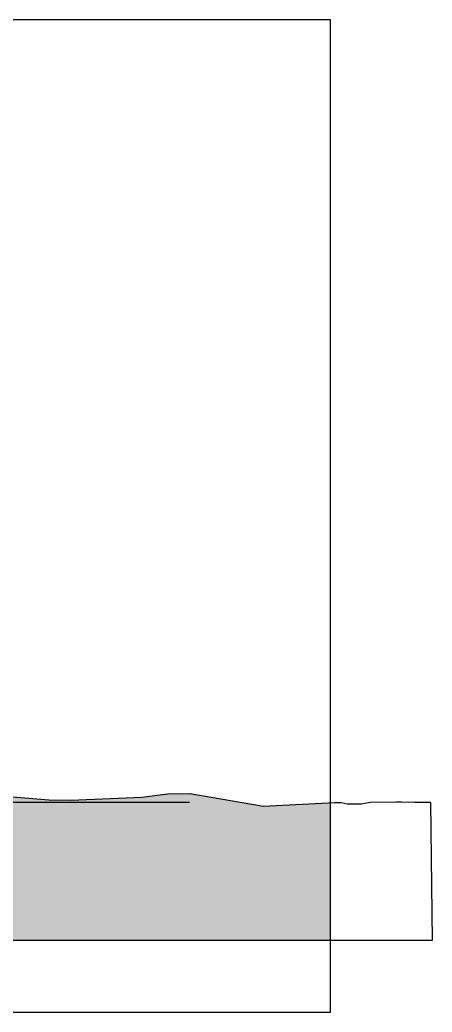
# Model space of a CAD drawing. Header units: metres. Extents: x 2773 to 296211, y -82189 to 61223.
# Drawn here: x 84071 to 92745, y -82189 to -61326 of the extents above; entities that cross this region are included whole.
import ezdxf

# ---------------------------------------------------------------- set-up
doc = ezdxf.new("R2010")
doc.units = ezdxf.units.M
doc.header["$LTSCALE"] = 0.5
doc.linetypes.add('ACAD_ISO03W100', pattern=[30, 12, -18])
doc.layers.add('-help', color=4, linetype='Continuous', plot=False)
doc.layers.add('KON_HL', color=4, linetype='Continuous', plot=False)
doc.layers.add('-höhenlinien', color=251, linetype='ACAD_ISO03W100')
doc.layers.add('KON_SCHRAFF', color=1, linetype='Continuous')

msp = doc.modelspace()

# ---------------------------------------------------------------- hatches: boundary and pattern name
at = {"layer": '-höhenlinien', "ltscale": 0.01, "true_color": 0xe8e8e8, "transparency": 33554536}
h = msp.add_hatch(color=254, dxfattribs=at)
h.dxf.hatch_style = 1
h.set_gradient(color1=(188, 182, 179), rotation=270)
h.paths.add_polyline_path([(90609.01, -80685.61), (90609.01, -77795.1), (89198.49, -77862.73), (87647.99, -77602.37), (87185.21, -77608.93), (86635.59, -77678.94), (85142.76, -77740.13), (84681.53, -77729.01), (83407.23, -77628.3), (82700.25, -77637.1), (81914.71, -77771.93), (68794.71, -77771.93), (68712.34, -77286.91), (68723.63, -76960.36), (68727.57, -76763.77), (68699.74, -76437.18), (68654.62, -76211.49), (68604.85, -75875.88), (68531.69, -75602.85), (68423.26, -75494.42), (68386.48, -75357.13), (68265.38, -75287.22), (67529.56, -75336.16), (67341.43, -75369.59), (67145.89, -75372.02), (67045.05, -75373.28), (66918.42, -75345.05), (66780.75, -75346.77), (65284.51, -75418.51), (63734.01, -75158.15), (63271.24, -75164.71), (62707.36, -75236.53), (62707.36, -80685.61)])

# ---------------------------------------------------------------- linework, layer by layer
at = {"layer": '-help'}
msp.add_lwpolyline([(90609.01, -61325.75), (62707.36, -61325.75), (62707.36, -82189.17), (90609.01, -82189.17)], close=True, dxfattribs=at)
at = {"layer": 'KON_HL'}
msp.add_lwpolyline([(68794.71, -77771.93), (87641.81, -77771.93)], dxfattribs=at)
at = {"layer": 'KON_SCHRAFF'}
for points in [[(92708.81, -77780.48), (92380.66, -77784.56), (92100.59, -77772.2), (92044.51, -77772.9), (91984.93, -77773.64), (91443.54, -77780.38), (91255.4, -77813.81), (91059.86, -77816.24), (90959.03, -77817.5), (90832.39, -77789.27), (90694.73, -77790.99), (89198.49, -77862.73), (87647.99, -77602.37), (87185.21, -77608.93), (86635.59, -77678.94), (85142.76, -77740.13), (84681.53, -77729.01), (83407.23, -77628.3), (82700.25, -77637.1), (81914.71, -77771.93)], [(92708.86, -77784.56), (92744.97, -80685.61), (62707.36, -80685.61)]]:
    msp.add_lwpolyline(points, dxfattribs=at)

doc.saveas('drawing.dxf')
